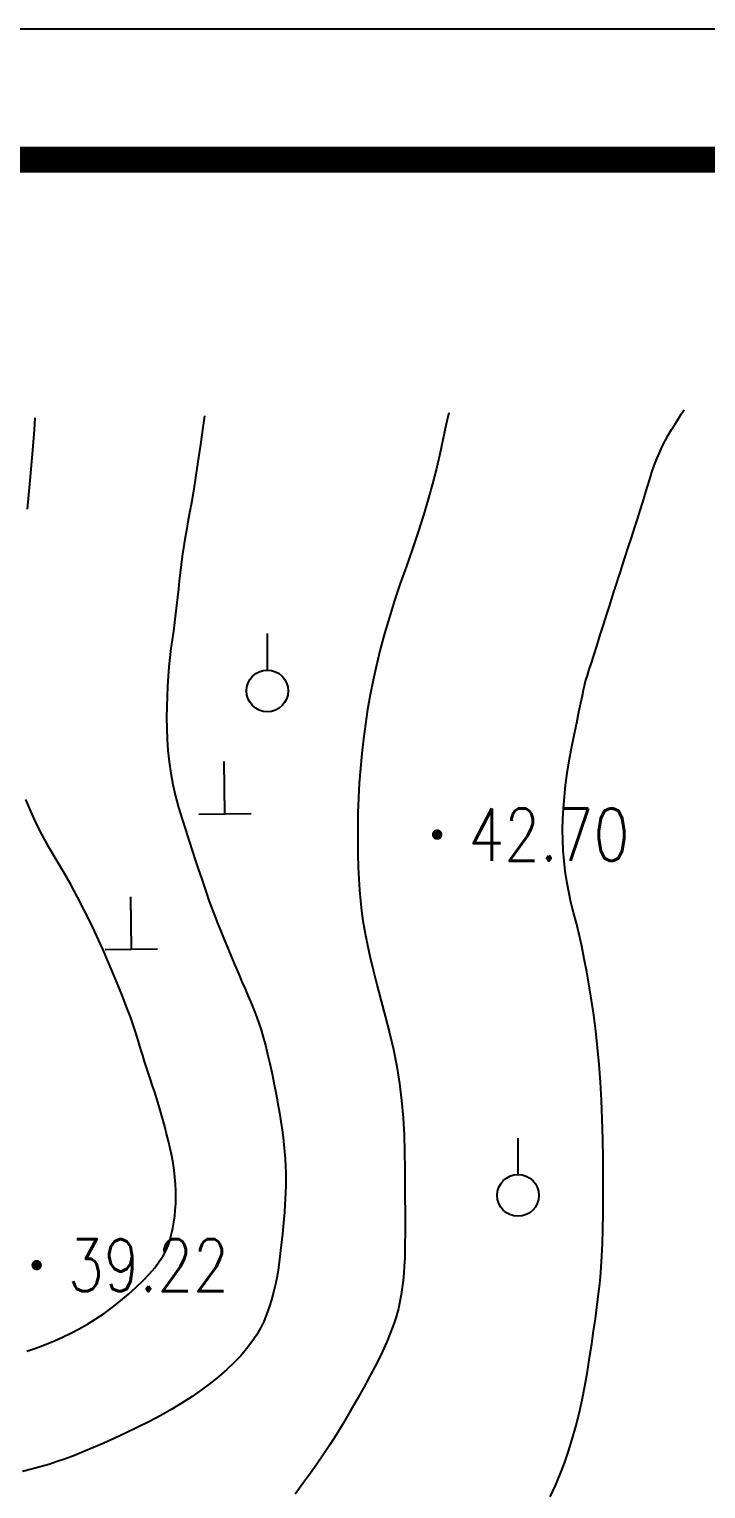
# Model space of a CAD drawing. Extents: x 39624947 to 39626627, y 3418539 to 3418836.
# Drawn here: x 39625506.7 to 39625532.6, y 3418780.3 to 3418836.2 of the extents above; entities that cross this region are included whole.
import ezdxf
from ezdxf.enums import TextEntityAlignment as Align

# ---------------------------------------------------------------- set-up
doc = ezdxf.new("R2010")
doc.units = 0
doc.layers.get('0').update_dxf_attribs({"linetype": 'CONTINUOUS'})
for name, color, linetype in [('DLDW', 11, 'CONTINUOUS'), ('GCD', 7, 'CONTINUOUS'), ('PUB_TITLE', 4, 'CONTINUOUS'), ('PUB_WALL', 9, 'CONTINUOUS')]:
    doc.layers.add(name, color=color, linetype=linetype)
doc.styles.add('HZ', font='rs.shx', dxfattribs={"width": 0.8, "bigfont": 'hztxt.shx'})

# ---------------------------------------------------------------- blocks, each defined once
blk = doc.blocks.new('GC111')
for p, q in [((0, 0), (0, 2)), ((-1, 0), (1, 0))]:
    blk.add_line(p, q)
blk = doc.blocks.new('GC125')
blk.add_line((0, 0.8), (0, 2.2))
blk.add_circle((0, 0), 0.8)
blk = doc.blocks.new('GC200')
at = {"linetype": 'Continuous', "const_width": 0.2, "flags": 128}
blk.add_lwpolyline([(-0.1, 0, 1), (0.1, 0, 1)], format="xyb", close=True, dxfattribs=at)
blk = doc.blocks.new('111133333777777')
at = {"layer": 'PUB_WALL', "color": 252, "ltscale": 0.01}
for points, elevation in [([(39623282.888, 3418777.761), (39623283.124, 3418777.842), (39623283.379, 3418777.936), (39623283.654, 3418778.045), (39623283.947, 3418778.167), (39623284.26, 3418778.302), (39623284.582, 3418778.453), (39623284.902, 3418778.62), (39623285.22, 3418778.802), (39623285.538, 3418779), (39623285.854, 3418779.215), (39623286.168, 3418779.445), (39623286.481, 3418779.691), (39623286.793, 3418779.953), (39623287.088, 3418780.219), (39623287.354, 3418780.477), (39623287.59, 3418780.726), (39623287.796, 3418780.967), (39623287.971, 3418781.2), (39623288.116, 3418781.425), (39623288.232, 3418781.641), (39623288.317, 3418781.849), (39623288.383, 3418782.056), (39623288.44, 3418782.268), (39623288.489, 3418782.486), (39623288.529, 3418782.71), (39623288.561, 3418782.94), (39623288.584, 3418783.176), (39623288.599, 3418783.417), (39623288.605, 3418783.665), (39623288.602, 3418783.917), (39623288.59, 3418784.174), (39623288.569, 3418784.436), (39623288.538, 3418784.703), (39623288.499, 3418784.974), (39623288.45, 3418785.251), (39623288.392, 3418785.532), (39623288.325, 3418785.817), (39623288.252, 3418786.102), (39623288.179, 3418786.382), (39623288.104, 3418786.655), (39623288.028, 3418786.923), (39623287.951, 3418787.185), (39623287.873, 3418787.442), (39623287.794, 3418787.692), (39623287.713, 3418787.937), (39623287.633, 3418788.177), (39623287.555, 3418788.415), (39623287.48, 3418788.649), (39623287.406, 3418788.879), (39623287.335, 3418789.107), (39623287.266, 3418789.331), (39623287.199, 3418789.552), (39623287.135, 3418789.77), (39623287.062, 3418790.004), (39623286.97, 3418790.276), (39623286.86, 3418790.583), (39623286.73, 3418790.928), (39623286.582, 3418791.309), (39623286.414, 3418791.727), (39623286.228, 3418792.181), (39623286.023, 3418792.672), (39623285.803, 3418793.18), (39623285.575, 3418793.683), (39623285.338, 3418794.182), (39623285.091, 3418794.678), (39623284.836, 3418795.169), (39623284.571, 3418795.656), (39623284.297, 3418796.139), (39623284.014, 3418796.618), (39623283.737, 3418797.092), (39623283.483, 3418797.558), (39623283.252, 3418798.017), (39623283.043, 3418798.468), (39623282.856, 3418798.912)], 40), ([(39623282.919, 3418810.055), (39623283.011, 3418811.015), (39623283.098, 3418812.024), (39623283.178, 3418813.08), (39623283.211, 3418813.555)], 40), ([(39623289.7, 3418813.634), (39623289.652, 3418813.276), (39623289.548, 3418812.534), (39623289.451, 3418811.863), (39623289.361, 3418811.266), (39623289.278, 3418810.742), (39623289.202, 3418810.29), (39623289.132, 3418809.911), (39623289.068, 3418809.57), (39623289.008, 3418809.234), (39623288.952, 3418808.902), (39623288.901, 3418808.574), (39623288.853, 3418808.25), (39623288.81, 3418807.93), (39623288.771, 3418807.614), (39623288.736, 3418807.302), (39623288.702, 3418806.991), (39623288.667, 3418806.675), (39623288.63, 3418806.356), (39623288.591, 3418806.034), (39623288.55, 3418805.707), (39623288.508, 3418805.377), (39623288.464, 3418805.043), (39623288.418, 3418804.706), (39623288.375, 3418804.361), (39623288.338, 3418804.005), (39623288.307, 3418803.639), (39623288.284, 3418803.262), (39623288.266, 3418802.874), (39623288.256, 3418802.476), (39623288.252, 3418802.066), (39623288.254, 3418801.646), (39623288.268, 3418801.22), (39623288.299, 3418800.791), (39623288.348, 3418800.359), (39623288.413, 3418799.925), (39623288.495, 3418799.488), (39623288.594, 3418799.049), (39623288.711, 3418798.607), (39623288.844, 3418798.163), (39623288.983, 3418797.729), (39623289.115, 3418797.317), (39623289.241, 3418796.928), (39623289.361, 3418796.562), (39623289.475, 3418796.218), (39623289.582, 3418795.897), (39623289.684, 3418795.598), (39623289.779, 3418795.322), (39623289.874, 3418795.052), (39623289.977, 3418794.772), (39623290.086, 3418794.481), (39623290.202, 3418794.181), (39623290.325, 3418793.871), (39623290.456, 3418793.55), (39623290.593, 3418793.219), (39623290.737, 3418792.878), (39623290.88, 3418792.542), (39623291.014, 3418792.227), (39623291.14, 3418791.932), (39623291.257, 3418791.657), (39623291.365, 3418791.402), (39623291.464, 3418791.168), (39623291.554, 3418790.955), (39623291.636, 3418790.761), (39623291.714, 3418790.564), (39623291.793, 3418790.339), (39623291.873, 3418790.085), (39623291.955, 3418789.803), (39623292.037, 3418789.494), (39623292.121, 3418789.156), (39623292.206, 3418788.79), (39623292.293, 3418788.396), (39623292.376, 3418787.996), (39623292.452, 3418787.614), (39623292.52, 3418787.248), (39623292.581, 3418786.9), (39623292.634, 3418786.568), (39623292.68, 3418786.254), (39623292.719, 3418785.956), (39623292.75, 3418785.676), (39623292.775, 3418785.406), (39623292.795, 3418785.139), (39623292.809, 3418784.876), (39623292.818, 3418784.616), (39623292.822, 3418784.359), (39623292.82, 3418784.106), (39623292.813, 3418783.856), (39623292.801, 3418783.61), (39623292.784, 3418783.36), (39623292.765, 3418783.099), (39623292.742, 3418782.826), (39623292.717, 3418782.543), (39623292.688, 3418782.248), (39623292.656, 3418781.942), (39623292.621, 3418781.624), (39623292.583, 3418781.296), (39623292.539, 3418780.966), (39623292.486, 3418780.645), (39623292.424, 3418780.334), (39623292.352, 3418780.031), (39623292.271, 3418779.737), (39623292.181, 3418779.452), (39623292.082, 3418779.176), (39623291.974, 3418778.909), (39623291.848, 3418778.647), (39623291.697, 3418778.384), (39623291.521, 3418778.12), (39623291.319, 3418777.857), (39623291.091, 3418777.593), (39623290.839, 3418777.329), (39623290.561, 3418777.064), (39623290.257, 3418776.8), (39623289.932, 3418776.537), (39623289.589, 3418776.28), (39623289.227, 3418776.028), (39623288.847, 3418775.781), (39623288.449, 3418775.54), (39623288.033, 3418775.304), (39623287.598, 3418775.073), (39623287.146, 3418774.847), (39623286.693, 3418774.631), (39623286.26, 3418774.43), (39623285.845, 3418774.243), (39623285.448, 3418774.071), (39623285.071, 3418773.914), (39623284.712, 3418773.771), (39623284.372, 3418773.643), (39623284.051, 3418773.53), (39623283.733, 3418773.427), (39623283.406, 3418773.33), (39623283.067, 3418773.238), (39623282.718, 3418773.153)], 41), ([(39623299.075, 3418813.748), (39623298.964, 3418813.264), (39623298.848, 3418812.708), (39623298.733, 3418812.165), (39623298.601, 3418811.604), (39623298.452, 3418811.025), (39623298.286, 3418810.429), (39623298.102, 3418809.815), (39623297.901, 3418809.183), (39623297.682, 3418808.533), (39623297.447, 3418807.866), (39623297.211, 3418807.197), (39623296.993, 3418806.542), (39623296.793, 3418805.903), (39623296.61, 3418805.278), (39623296.445, 3418804.669), (39623296.298, 3418804.073), (39623296.168, 3418803.493), (39623296.056, 3418802.928), (39623295.958, 3418802.369), (39623295.872, 3418801.808), (39623295.797, 3418801.246), (39623295.733, 3418800.682), (39623295.68, 3418800.116), (39623295.638, 3418799.549), (39623295.608, 3418798.98), (39623295.589, 3418798.409), (39623295.579, 3418797.85), (39623295.577, 3418797.317), (39623295.583, 3418796.809), (39623295.596, 3418796.326), (39623295.617, 3418795.869), (39623295.645, 3418795.437), (39623295.681, 3418795.031), (39623295.724, 3418794.65), (39623295.78, 3418794.265), (39623295.852, 3418793.846), (39623295.941, 3418793.392), (39623296.046, 3418792.905), (39623296.168, 3418792.384), (39623296.306, 3418791.828), (39623296.46, 3418791.238), (39623296.632, 3418790.614), (39623296.8, 3418789.972), (39623296.947, 3418789.327), (39623297.073, 3418788.679), (39623297.176, 3418788.028), (39623297.259, 3418787.375), (39623297.319, 3418786.719), (39623297.358, 3418786.06), (39623297.376, 3418785.398), (39623297.382, 3418784.758), (39623297.386, 3418784.166), (39623297.39, 3418783.62), (39623297.392, 3418783.122), (39623297.392, 3418782.671), (39623297.392, 3418782.267), (39623297.39, 3418781.91), (39623297.387, 3418781.6), (39623297.38, 3418781.316), (39623297.365, 3418781.034), (39623297.345, 3418780.755), (39623297.317, 3418780.479), (39623297.282, 3418780.205), (39623297.241, 3418779.935), (39623297.193, 3418779.667), (39623297.138, 3418779.402), (39623297.066, 3418779.125), (39623296.968, 3418778.818), (39623296.842, 3418778.483), (39623296.691, 3418778.12), (39623296.512, 3418777.728), (39623296.307, 3418777.307), (39623296.074, 3418776.857), (39623295.816, 3418776.379), (39623295.545, 3418775.897), (39623295.279, 3418775.435), (39623295.017, 3418774.993), (39623294.759, 3418774.572), (39623294.505, 3418774.17), (39623294.255, 3418773.789), (39623294.009, 3418773.428), (39623293.767, 3418773.088), (39623293.542, 3418772.778), (39623293.347, 3418772.509), (39623293.182, 3418772.282)], 42), ([(39623302.96, 3418772.186), (39623303.166, 3418772.617), (39623303.347, 3418773.044), (39623303.51, 3418773.477), (39623303.664, 3418773.927), (39623303.808, 3418774.394), (39623303.942, 3418774.878), (39623304.067, 3418775.379), (39623304.182, 3418775.896), (39623304.288, 3418776.43), (39623304.384, 3418776.981), (39623304.472, 3418777.527), (39623304.552, 3418778.047), (39623304.626, 3418778.54), (39623304.692, 3418779.006), (39623304.75, 3418779.446), (39623304.802, 3418779.86), (39623304.846, 3418780.247), (39623304.884, 3418780.608), (39623304.915, 3418780.982), (39623304.941, 3418781.412), (39623304.962, 3418781.896), (39623304.978, 3418782.435), (39623304.989, 3418783.029), (39623304.995, 3418783.678), (39623304.996, 3418784.381), (39623304.992, 3418785.139), (39623304.98, 3418785.912), (39623304.959, 3418786.661), (39623304.928, 3418787.386), (39623304.888, 3418788.086), (39623304.837, 3418788.762), (39623304.777, 3418789.413), (39623304.707, 3418790.04), (39623304.628, 3418790.643), (39623304.542, 3418791.221), (39623304.453, 3418791.775), (39623304.361, 3418792.305), (39623304.267, 3418792.81), (39623304.169, 3418793.29), (39623304.068, 3418793.746), (39623303.964, 3418794.177), (39623303.858, 3418794.584), (39623303.757, 3418794.979), (39623303.669, 3418795.375), (39623303.596, 3418795.771), (39623303.536, 3418796.168), (39623303.49, 3418796.566), (39623303.459, 3418796.964), (39623303.44, 3418797.363), (39623303.436, 3418797.762), (39623303.445, 3418798.169), (39623303.468, 3418798.588), (39623303.503, 3418799.021), (39623303.551, 3418799.468), (39623303.613, 3418799.928), (39623303.687, 3418800.401), (39623303.775, 3418800.888), (39623303.875, 3418801.387), (39623303.975, 3418801.862), (39623304.062, 3418802.274), (39623304.136, 3418802.622), (39623304.196, 3418802.907), (39623304.243, 3418803.129), (39623304.277, 3418803.287), (39623304.297, 3418803.382), (39623304.303, 3418803.414), (39623304.312, 3418803.442), (39623304.339, 3418803.527), (39623304.384, 3418803.669), (39623304.447, 3418803.867), (39623304.528, 3418804.122), (39623304.627, 3418804.434), (39623304.744, 3418804.803), (39623304.879, 3418805.228), (39623305.014, 3418805.653), (39623305.131, 3418806.021), (39623305.23, 3418806.333), (39623305.311, 3418806.588), (39623305.374, 3418806.787), (39623305.419, 3418806.928), (39623305.446, 3418807.014), (39623305.455, 3418807.042), (39623305.463, 3418807.066), (39623305.486, 3418807.138), (39623305.525, 3418807.258), (39623305.58, 3418807.426), (39623305.65, 3418807.642), (39623305.736, 3418807.906), (39623305.837, 3418808.218), (39623305.954, 3418808.578), (39623306.076, 3418808.955), (39623306.193, 3418809.318), (39623306.304, 3418809.667), (39623306.41, 3418810.001), (39623306.51, 3418810.322), (39623306.605, 3418810.628), (39623306.694, 3418810.92), (39623306.778, 3418811.198), (39623306.862, 3418811.465), (39623306.952, 3418811.724), (39623307.047, 3418811.974), (39623307.149, 3418812.215), (39623307.256, 3418812.449), (39623307.368, 3418812.674), (39623307.487, 3418812.89), (39623307.611, 3418813.099), (39623307.737, 3418813.301), (39623307.862, 3418813.498), (39623307.986, 3418813.692), (39623308.093, 3418813.858)], 43)]:
    blk.add_lwpolyline(points, dxfattribs=dict(at, elevation=elevation))
for p in [(39623292.113, 3418803.082, 93.03), (39623301.727, 3418783.739, 51.487)]:
    blk.add_blockref('GC125', p, dxfattribs=at)
ref = blk.add_blockref('GC200', (39623298.625, 3418797.573, 42.7), dxfattribs=at)
ref.add_attrib('height', '42.70', dxfattribs={"layer": 'GCD', "linetype": 'Continuous', "height": 2, "style": 'HZ', "width": 0.8}).set_placement((39623299.825, 3418797.573, 42.7), align=Align.MIDDLE_LEFT)
ref = blk.add_blockref('GC200', (39623283.267, 3418781.064, 39.22), dxfattribs=at)
ref.add_attrib('height', '39.22', dxfattribs={"layer": 'GCD', "linetype": 'Continuous', "height": 2, "style": 'HZ', "width": 0.8}).set_placement((39623284.467, 3418781.064, 39.22), align=Align.MIDDLE_LEFT)

msp = doc.modelspace()

# ---------------------------------------------------------------- linework, layer by layer
at = {"layer": 'PUB_TITLE'}
msp.add_lwpolyline([(39625366.862, 3418539.229), (39625786.862, 3418539.229), (39625786.862, 3418836.229), (39625366.862, 3418836.229)], close=True, dxfattribs=at)
at = {"layer": 'PUB_TITLE', "const_width": 1}
msp.add_lwpolyline([(39625371.862, 3418544.229), (39625781.862, 3418544.229), (39625781.862, 3418831.229), (39625371.862, 3418831.229)], close=True, dxfattribs=at)

# ---------------------------------------------------------------- block references
at = {"linetype": 'Continuous'}
msp.add_blockref('111133333777777', (2223.698, 7.776), dxfattribs=at)
at = {"layer": 'DLDW', "linetype": 'Continuous', "rotation": 0.6970054983145647}
for p in [(39625514.185, 3418806.148, 93.03), (39625510.597, 3418800.961, 92.021)]:
    msp.add_blockref('GC111', p, dxfattribs=at)

doc.saveas('drawing.dxf')
